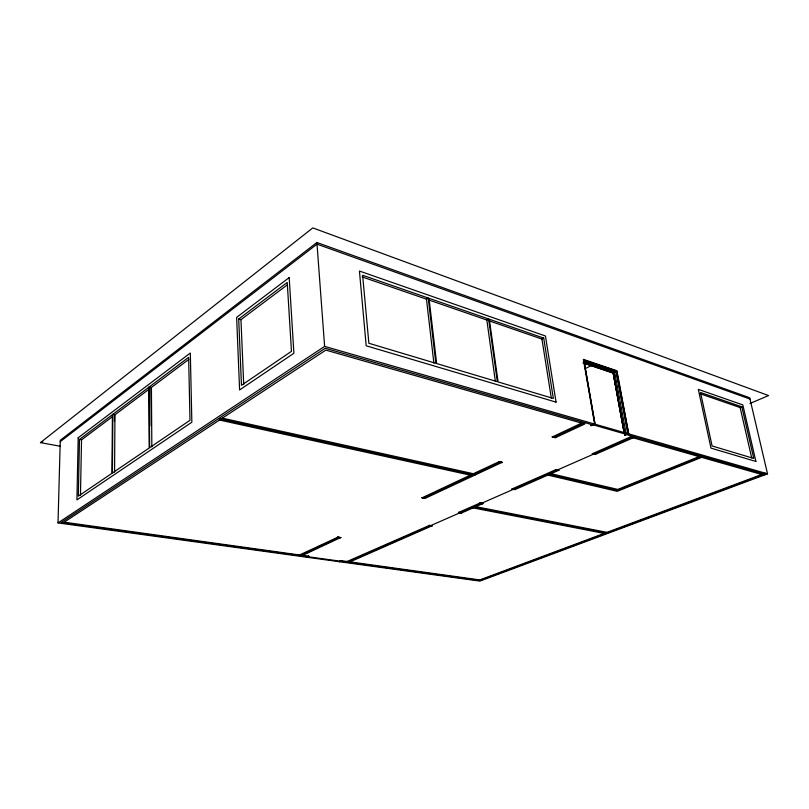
<?xml version="1.0" encoding="UTF-8"?>
<svg xmlns="http://www.w3.org/2000/svg" width="809" height="809" viewBox="0 0 809 809"><rect width="100%" height="100%" fill="white"/><g stroke="black" fill="none" stroke-linecap="round" stroke-linejoin="round"><path stroke-width="1.21" d="M148.785 387.309L112.845 414.36L112.4 473.002L149.159 448.034L148.785 387.309L150.949 387.804L151.212 425.716M114.474 421.358L114.514 415.128M114.565 472.132L114.949 414.795L148.947 389.301M219.492 420.033L470.272 475.146L421.974 497.859L425.119 498.354L502.237 462.293L499.052 461.686L471.799 474.428M80.465 495.229L81.527 439.863L112.522 416.625M79.464 439.469L78.331 496.16L111.955 473.305L112.411 414.683L79.464 439.469L81.527 439.863M58.015 522.907L60.26 440.298L316.895 242.518L749.69 397.775L767.529 473.821L479.879 581.095L58.015 522.907L324.621 346.383L767.529 473.821M512.016 488.96L514.969 489.597L558.898 470.211L555.935 469.645L512.016 488.96L514.969 489.597M581.59 423.097L552.183 437.002L555.399 437.679L584.776 424.007L325.815 350.115L64.144 522.199L308.927 556.268L306.651 557.199L308.866 556.177M583.865 360.056L594.989 423.997L590.904 425.564L594.989 423.997L583.865 360.056L616.66 371.21L628.644 433.685L616.954 370.785L583.36 359.358L594.575 423.876M632.051 436.172L592.279 453.798L595.252 454.415L634.984 437.012M628.644 433.685L624.588 435.191L628.249 433.563L616.276 371.533L583.886 360.531L616.66 371.21L613.212 373.05L583.127 362.897M60.311 446.265L40.45 442.624L312.79 227.905L768.55 395.571L749.963 403.489M60.22 441.663L317.017 244.156L749.983 399.029M238.706 319.009L287.235 282.462L291.462 351.339L241.456 385.317L238.706 319.009L240.961 319.666L287.549 284.697M149.26 386.955L188.639 357.325L189.994 420.286L149.645 447.701L149.26 386.955L151.425 387.45L188.821 359.408M362.088 276.911L426.464 299.158L428.224 298.025L435.839 363.302L368.864 343.269L362.634 275.272L428.224 298.025M429.64 300.26L486.836 320.03L488.606 318.979L497.353 381.706L436.648 363.544L429.013 298.309L488.606 318.979M488.737 320.688L541.939 339.072L543.709 338.091L553.356 398.463L498.091 381.929L489.324 319.231L543.709 338.091M585.504 368.499L592.249 365.122M299.694 554.903L338.132 537.055M300.129 555.631L339.477 537.267M423.35 498.132L500.862 461.969M553.568 437.366L585.018 422.692M302.768 555.328L340.822 537.479M306.247 557.138L308.462 556.117M591.318 425.686L594.989 423.997M341.327 560.677L339.042 561.577L341.327 560.677L479.808 579.911L765.243 473.164M624.588 435.191L628.249 433.563M339.477 561.729L341.711 560.738M347.101 561.486L429.589 525.334M458.47 512.512L480 503.036L482.943 503.501L461.413 513.058L458.47 512.512L461.413 513.058M347.425 562.174L633.518 436.587M349.984 561.881L432.127 525.779M699.967 393.69L740.134 407.564L741.853 406.836L753.755 458.43L712.082 445.961L700.523 392.496L741.853 406.836M700.867 455.892L617.803 489.425L551.192 473.72M702.161 456.256L617.52 490.375L548.118 474.074M703.446 456.63L617.237 491.326L547.996 475.126M764.616 474.155L479.848 580.498L61.079 522.553L325.218 348.254L593.118 425.018M40.45 442.624L42.826 441.775M337.444 537.247L340.559 537.732M337.757 537.105L340.872 537.581M429.215 525.375L432.148 525.88M428.871 525.526L431.794 526.042M458.845 512.35L461.777 512.896M471.687 507.627L604.161 533.404M474.509 506.394L606.983 532.352M473.093 507.01L606.75 533.111M422.328 497.565L425.494 498.182M421.954 497.737L425.119 498.354M480 503.036L482.943 503.623M479.616 503.208L482.558 503.795M112.845 414.36L114.949 414.795M512.421 488.778L515.363 489.415M218.632 418.587L474.984 475.136M222.354 418.152L476.511 474.418M499.052 461.686L502.237 462.445M498.617 461.888L501.813 462.637M555.5 469.837L558.443 470.545M555.935 469.645L558.877 470.353M592.775 453.444L595.707 454.213M592.309 453.647L595.252 454.415M552.668 436.617L555.864 437.467M552.203 436.83L555.399 437.679M630.231 436.971L763.979 475.136M593.361 424.907L626.217 434.322L614.749 372.292L583.501 361.714M625.974 434.433L765.749 474.478M583.208 362.928L613.212 373.05L624.406 433.786M584.442 362.756L594.868 366.275M604.141 369.41L612.251 372.15M740.134 407.564L751.703 457.884M616.276 371.533L627.804 433.614M613.414 372.544L618.4 399.616M618.855 402.073L619.997 408.232M620.442 410.689L624.083 430.378M613.121 372.959L624.144 432.744L613.212 373.05M541.939 339.072L551.334 398.139M486.836 320.03L495.361 381.454M426.464 299.158L433.877 363.11M316.895 242.518L324.621 346.383M240.961 319.666L243.711 384.629M151.425 387.45L151.839 446.881M78.18 437.77L76.916 499.901L191.854 422.217L190.317 353.017L78.18 437.77M289.187 277.598L236.632 317.361L239.595 389.958L293.9 353.25L289.187 277.598M556.066 402.144L366.194 345.787L359.429 271.035L545.438 335.988L556.066 402.144M755.889 461.454L710.98 448.125L698.309 389.362L742.814 404.904L755.889 461.454"/></g></svg>
